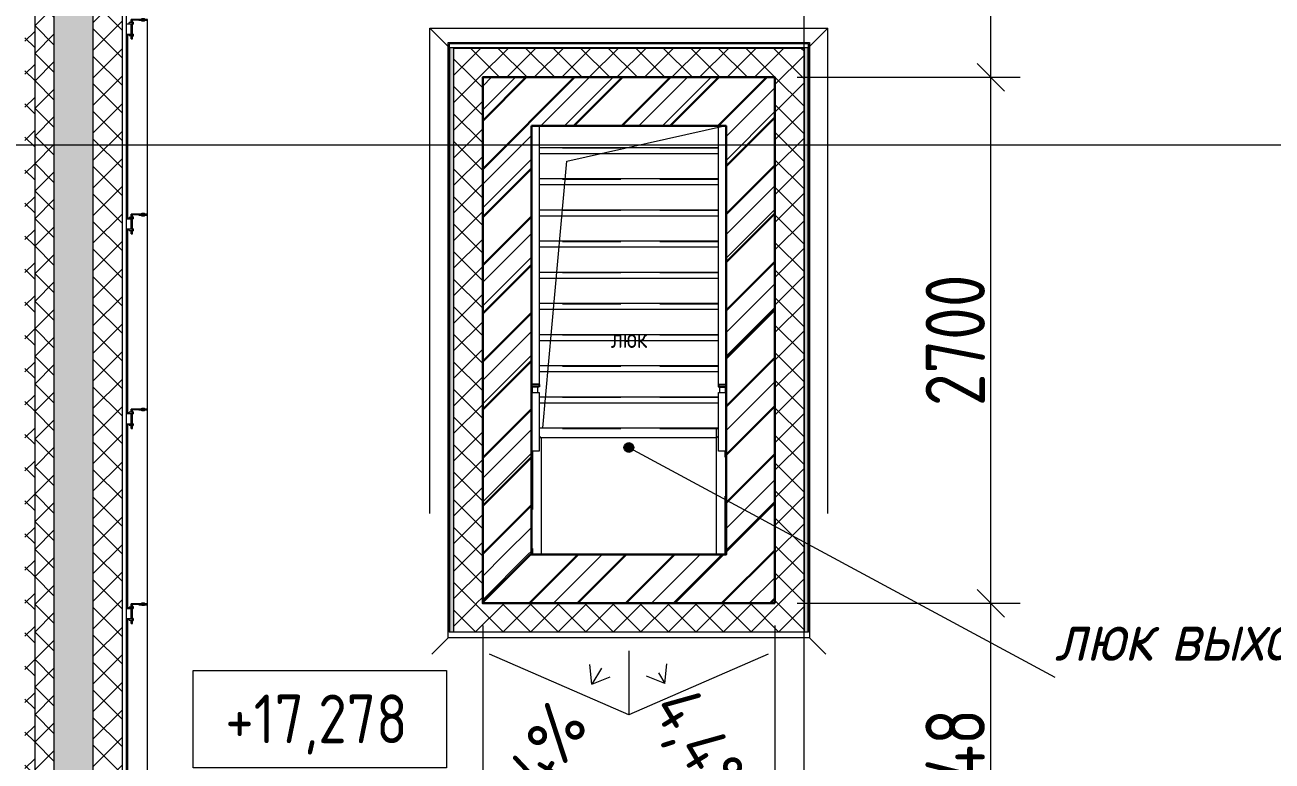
# Model space of a CAD drawing. Header units: millimetres. Extents: x -592259 to 288321, y -552984 to 293768.
# Drawn here: x 160017 to 166420, y -543017 to -539239 of the extents above; entities that cross this region are included whole.
import ezdxf

# ---------------------------------------------------------------- set-up
doc = ezdxf.new("R2010")
doc.units = ezdxf.units.MM
doc.linetypes.add('ADSK_Линия сетки', pattern=[2500, 2000, -250, 0, -250])
doc.linetypes.add('ADSK_Невидимые', pattern=[500, 300, -200])
doc.layers.get('Defpoints').update_dxf_attribs({"color": 250})
for name, color, linetype, lineweight in [('0.2) Кирпич 3 вып', 30, 'Continuous', 30), ('Аннотация', 250, 'Continuous', 20), ('Крыша', 7, 'Continuous', 5), ('Обобщенные модели', 250, 'Continuous', 9), ('Ограждение', 7, 'Continuous', 5), ('Окна', 7, 'Continuous', 5), ('Оси', 250, 'Continuous', 9), ('Отметки', 7, 'Continuous', 9), ('Размеры', 7, 'Continuous', 9), ('Стены внутренние', 7, 'Continuous', 9), ('Стены наружные', 7, 'Continuous', 9), ('Стены отделка', 7, 'Continuous', 13), ('Стены перегородки', 7, 'Continuous', 13), ('Стены штриховка', 250, 'Continuous', 9), ('Узлы', 250, 'Continuous', 18)]:
    doc.layers.add(name, color=color, linetype=linetype, lineweight=lineweight)
doc.styles.add('GOST Common_1', font='', dxfattribs={"width": 0.9, "height": 250})
doc.styles.add('GOST Common_2', font='', dxfattribs={"width": 0.8, "height": 350})
doc.styles.add('GOST Common_I', font='', dxfattribs={"width": 0.9, "height": 250})
doc.styles.add('ISOCPEUR', font='isocpeur.ttf', dxfattribs={"width": 0.8, "height": 100})
doc.styles.add('ISOCPEUR_1', font='isocpeur.ttf', dxfattribs={"width": 0.9, "height": 250})
doc.styles.add('А3', font='ГОСТ тип А.ttf')
doc.styles.get('GOST Common_1').set_extended_font_data('GOST Common')
doc.styles.get('GOST Common_2').set_extended_font_data('GOST Common')
doc.styles.get('GOST Common_I').set_extended_font_data('GOST Common', italic=True)
doc.dimstyles.new('ADSK_Основной_2_мм', dxfattribs={"dimscale": 304.8, "dimtxt": 201.142999, "dimasz": 0.463911, "dimexe": 0.492126, "dimexo": 0.492126, "dimgap": 0.098425, "dimtad": 1, "dimdec": 0, "dimdsep": 46, "dimtxsty": 'GOST Common_2', "dimblk1": 'OBLIQUE', "dimblk2": 'OBLIQUE', "dimsah": 1, "dimcen": 0.09, "dimdle": 0.492126, "dimazin": 0, "dimtfac": 1, "dimtdec": 4, "dimtix": 1, "dimtmove": 1, "dimatfit": 3, "dimfxl": 1, "dimtvp": 1, "dimtolj": 1, "dimtzin": 0, "dimlwd": 9, "dimlwe": 9, "dimarcsym": 2})
doc.dimstyles.new('ADSK_Основной_2_мм_1', dxfattribs={"dimscale": 304.8, "dimtxt": 201.142999, "dimasz": 0.463911, "dimexe": 0.492126, "dimexo": 0.492126, "dimgap": 0.098425, "dimtad": 1, "dimdec": 0, "dimdsep": 46, "dimtxsty": 'GOST Common_2', "dimblk1": 'OBLIQUE', "dimblk2": 'OBLIQUE', "dimsah": 1, "dimcen": 0.09, "dimdle": 0.492126, "dimazin": 0, "dimtfac": 1, "dimtdec": 4, "dimtix": 1, "dimtmove": 0, "dimatfit": 3, "dimfxl": 1, "dimtvp": 1, "dimtolj": 1, "dimtzin": 0, "dimlwd": 9, "dimlwe": 9, "dimarcsym": 2})
pattern_1 = [(45, (23667.23, -543980.64), (-70.71068, 70.71068), []), (135, (23667.23, -543980.64), (-70.71068, -70.71068), [])]
pattern_2 = [(45, (23667.23, -543980.64), (-251.4472, 251.4472), []), (45, (23667.23, -543599.64), (-251.4472, 251.4472), [])]
pattern_3 = [(135, (23667.23, -543980.64), (-75.43415, -75.43415), [106.68, -17.78, 3.556, -17.78]), (135, (23667.23, -543905.25), (-75.43415, -75.43415), []), (50, (23667.23, -543980.64), (127.52922, -11.15758), [13.335, -146.685]), (355, (23667.23, -543980.64), (-24.66966, 133.74002), [10.668, -117.348]), (100.451, (23677.86, -543981.57), (102.85973, 122.58178), [11.333, -124.663]), (46.184, (23667.23, -543945.08), (189.75516, -29.43036), [20.003, -220.028]), (96.636, (23683.04, -543947.53), (166.1822, 173.1996), [17, -186.995]), (351.184, (23667.23, -543945.08), (166.18393, 173.19757), [16.002, -176.022]), (21, (23685.01, -543953.97), (106.130265, -71.58603), [13.335, -146.685]), (326, (23685.01, -543953.97), (43.26188, 128.93175), [10.668, -117.348]), (71.451, (23693.85, -543959.94), (149.39198, 57.34505), [11.333, -124.663]), (37.5, (23667.23, -543980.64), (2.162228, 59.188357), [3.353, -112.573, 3.353, -115.773, -117.792]), (37.5, (23667.23, -543980.64), (2.162228, 59.188357), [-235.052, 3.353, -114.44]), (7.5, (23667.23, -543980.64), (46.773857, 70.126152), [3.353, -64.567, 3.353, -109.906, -44.894]), (7.5, (23667.23, -543980.64), (46.773857, 70.126152), [-181.178, 3.353, -41.542]), (327.5, (23627.58, -543980.64), (94.913671, -4.010093), [3.353, -41.097, 3.353, -135.331, -184.023]), (327.5, (23627.58, -543980.64), (94.913671, -4.010093), [-183.134, 3.353, -180.67]), (317.5, (23609.8, -543980.64), (103.69057, 17.79882), [3.353, -54.432, 3.353, -88.748, -130.683]), (317.5, (23609.8, -543980.64), (103.69057, 17.79882), [-149.885, 3.353, -127.33])]

# ---------------------------------------------------------------- blocks, each defined once
blk = doc.blocks.new('TN_Удлинитель для кровельного ограждения - Удлинитель для кровельного ограждения ТехноНИКОЛЬ 200 мм-V14-АР3_Кладочный план кровли _17_930 С2-3')
at = {"layer": 'Ограждение'}
for p, q in [((136900, 769.9), (136895, 769.9)), ((136895, 759.9), (136895, 769.9)), ((136895, 769.9), (136895, 768.6)), ((136895, 745.4), (136870, 745.4)), ((136895, 753.5), (136895, 759.9)), ((136895, 692.5), (136895, 748.5)), ((136870, 694.4), (136895, 694.4)), ((136895, 679.9), (136895, 687.5)), ((136895, 669.9), (136895, 679.9)), ((136895, 671.3), (136895, 669.9)), ((136895, 669.9), (136900, 669.9))]:
    blk.add_line(p, q, dxfattribs=at)
blk = doc.blocks.new('ОМ_Уголок_ГОСТ 8509-93 - ОМ_Уголок_ГОСТ 8509-93-25102386-АР3_Кладочный план кровли _17_930 С2-3')
at = {"layer": 'Обобщенные модели'}
for p, q in [((960, 0), (40, 0)), ((40, -32), (960, -32))]:
    blk.add_line(p, q, dxfattribs=at)
at = {"layer": 'Обобщенные модели', "linetype": 'ADSK_Невидимые'}
blk.add_line((40, -4), (960, -4), dxfattribs=at)
blk = doc.blocks.new('ОМ_Уголок_ГОСТ 8509-93 - ОМ_Уголок_ГОСТ 8509-93-V33-АР3_Кладочный план кровли _17_930 С2-3')
at = {"layer": 'Обобщенные модели'}
for p, q in [((960, 0), (40, 0)), ((50, -50), (40, -40)), ((50, -50), (960, -50))]:
    blk.add_line(p, q, dxfattribs=at)
at = {"layer": 'Обобщенные модели', "linetype": 'ADSK_Невидимые'}
blk.add_line((40, -5), (960, -5), dxfattribs=at)
blk = doc.blocks.new('ОМ_Уголок_ГОСТ 8509-93 - ОМ_Уголок_ГОСТ 8509-93-V34-АР3_Кладочный план кровли _17_930 С2-3')
at = {"layer": 'Обобщенные модели', "linetype": 'ADSK_Невидимые'}
blk.add_line((250.1, -5), (781.3, -5), dxfattribs=at)
at = {"layer": 'Обобщенные модели'}
for p, q in [((250.1, -50), (900, -50)), ((900, -50), (900, -40))]:
    blk.add_line(p, q, dxfattribs=at)
blk = doc.blocks.new('ОМ_Уголок_ГОСТ 8509-93 - ОМ_Уголок_ГОСТ 8509-93-V35-АР3_Кладочный план кровли _17_930 С2-3')
at = {"layer": 'Обобщенные модели'}
for q in [(40, -40), (649.9, -50)]:
    blk.add_line((50, -50), q, dxfattribs=at)
at = {"layer": 'Обобщенные модели', "linetype": 'ADSK_Невидимые'}
blk.add_line((118.7, -5), (649.9, -5), dxfattribs=at)
blk = doc.blocks.new('ОМ_Полоса_Прокат_ГОСТ 103-2006 - ОМ_Полоса_Прокат_ГОСТ 103-2006-37318159-АР3_Кладочный план кровли _17_930 С2-3')
at = {"layer": 'Обобщенные модели'}
blk.add_line((139910, 2896.2), (139910, 4223), dxfattribs=at)
at = {"layer": 'Обобщенные модели', "lineweight": 25}
for p, q in [((139910, 2896.2), (139910, 2884.4)), ((139910, 2896.2), (139950, 2896.2)), ((139910, 2884.4), (139950, 2884.4)), ((139950, 2884.4), (139950, 2896.2))]:
    blk.add_line(p, q, dxfattribs=at)
blk = doc.blocks.new('ОМ_Полоса_Прокат_ГОСТ 103-2006 - ОМ_Полоса_Прокат_ГОСТ 103-2006-25164146-АР3_Кладочный план кровли _17_930 С2-3')
at = {"layer": 'Обобщенные модели'}
for p, q in [((0, -40), (0, 0)), ((0, 0), (300, 0)), ((300, -40), (0, -40)), ((300, 0), (300, -40))]:
    blk.add_line(p, q, dxfattribs=at)
blk = doc.blocks.new('ОМ_Полоса_Прокат_ГОСТ 103-2006 - ОМ_Полоса_Прокат_ГОСТ 103-2006-37318203-АР3_Кладочный план кровли _17_930 С2-3')
at = {"layer": 'Обобщенные модели'}
blk.add_line((138990, 4223), (138990, 2896.2), dxfattribs=at)
at = {"layer": 'Обобщенные модели', "lineweight": 25}
for p, q in [((138950, 2884.4), (138950, 2896.2)), ((138990, 2896.2), (138950, 2896.2)), ((138990, 2884.4), (138950, 2884.4)), ((138990, 2896.2), (138990, 2884.4))]:
    blk.add_line(p, q, dxfattribs=at)
blk = doc.blocks.new('ОМ_Полоса_Прокат_ГОСТ 103-2006 - ОМ_Полоса_Прокат_ГОСТ 103-2006-25164102-АР3_Кладочный план кровли _17_930 С2-3')
at = {"layer": 'Обобщенные модели'}
for p, q in [((0, 0), (0, 40)), ((0, 40), (300, 40)), ((300, 0), (0, 0)), ((300, 40), (300, 0))]:
    blk.add_line(p, q, dxfattribs=at)
blk = doc.blocks.new('ОМ_Уголок_ГОСТ 8509-93 - ОМ_Уголок_ГОСТ 8509-93-25102387-АР3_Кладочный план кровли _17_930 С2-3')
at = {"layer": 'Обобщенные модели', "linetype": 'ADSK_Невидимые'}
blk.add_line((108.5, -4), (138.7, -4), dxfattribs=at)
at = {"layer": 'Обобщенные модели'}
blk.add_line((108.5, -32), (138.7, -32), dxfattribs=at)
blk = doc.blocks.new('ОМ_Уголок_ГОСТ 8509-93 - ОМ_Уголок_ГОСТ 8509-93-V36-АР3_Кладочный план кровли _17_930 С2-3')
at = {"layer": 'Обобщенные модели', "linetype": 'ADSK_Невидимые'}
blk.add_line((161.3, -4), (191.5, -4), dxfattribs=at)
at = {"layer": 'Обобщенные модели'}
blk.add_line((161.3, -32), (191.5, -32), dxfattribs=at)
blk = doc.blocks.new('_Wn_-As_OpeningMEP_floor__Rectangular - _Wn_-As_OpeningMEP_floor__Rectangular-V37-АР3_Кладочный план кровли _17_930 С2-3')
at = {"layer": 'Узлы', "lineweight": 5}
for p, q in [((-317.7, 967.7), (491, 1148)), ((-441.5, -402.1), (-317.7, 967.7))]:
    blk.add_line(p, q, dxfattribs=at)
blk = doc.blocks.new('Ограждение - Ограждение-38253982-АР3_Кладочный план кровли _17_930 С2-3')
at = {"layer": 'Ограждение'}
for p, q in [((138428, 2233.5), (138428, 4725)), ((138522, 4631), (138428, 4725)), ((138428, 4725), (140472, 4725)), ((140378, 4631), (140472, 4725)), ((140472, 2233.5), (140472, 4725)), ((140372, 4625), (138528, 4625)), ((138522, 1595), (138438.5, 1511.5)), ((140461.5, 1511.5), (140378, 1595))]:
    blk.add_line(p, q, dxfattribs=at)
blk = doc.blocks.new('Ограждение - Н_800-V10-АР3_Кладочный план кровли _17_930 С2-3')
at = {"layer": 'Ограждение'}
for p, q in [((-2, 85), (-5, 85)), ((-2, 85), (-5, 85)), ((-5, 75), (-5, 85)), ((-5, 85), (-5, 75)), ((-5, 75), (-5, 85)), ((-5, 85), (-5, 75)), ((-5, 75), (-2, 75)), ((-5, 75), (-2, 75)), ((0, 100), (-2, 100)), ((-2, 100), (-2, 2)), ((0, 0), (0, 100)), ((15, 83), (0, 83)), ((0, 77), (15, 77)), ((15, 83), (5, 83)), ((5, 77), (15, 77)), ((15, 82.6), (15, 83)), ((15, 83), (15, 77)), ((15, 82.6), (15, 83)), ((15, 83), (15, 82.6)), ((15, 77), (15, 77.4)), ((15, 77), (15, 77.4)), ((15, 77.4), (15, 77)), ((-78, 32), (-80, 32)), ((-80, 32), (-80, 2)), ((-80, 2), (-35, 2)), ((-80, 2), (-80, 0)), ((-78, 4), (-78, 32)), ((-35, 4), (-78, 4)), ((-64.5, 9), (-57.5, 9)), ((-64.5, 9), (-64.5, 4)), ((-57.5, 9), (-50.5, 9)), ((-57.5, 9), (-57.5, 4)), ((-50.5, 9), (-50.5, 4)), ((-35, 2), (-35, 4)), ((-2, 2), (-35, 2)), ((-2, 24), (-5, 24)), ((-2, 24), (-5, 24)), ((-5, 14), (-5, 24)), ((-5, 24), (-5, 14)), ((-5, 14), (-5, 24)), ((-5, 24), (-5, 14)), ((-5, 14), (-2, 14)), ((-5, 14), (-2, 14)), ((15, 22), (0, 22)), ((0, 16), (15, 16)), ((15, 22), (5, 22)), ((5, 16), (15, 16)), ((15, 21.6), (15, 22)), ((15, 22), (15, 16)), ((15, 21.6), (15, 22)), ((15, 22), (15, 21.6)), ((15, 16), (15, 16.4)), ((15, 16), (15, 16.4)), ((15, 16.4), (15, 16)), ((-80, 0), (0, 0)), ((-64.5, 0), (-64.5, -5)), ((-57.5, -5), (-64.5, -5)), ((-57.5, 0), (-57.5, -5)), ((-50.5, -5), (-57.5, -5)), ((-50.5, 0), (-50.5, -5))]:
    blk.add_line(p, q, dxfattribs=at)
blk = doc.blocks.new('Ограждение - Ограждение-40931021-АР3_Кладочный план кровли _17_930 С2-3')
at = {"rotation": 180}
for p in [(136900, 8769.9), (136900, 7769.9), (136900, 6769.9), (136900, 5769.9), (136900, 4769.9), (136900, 3769.9), (136900, 2769.9), (136900, 1769.9), (136900, 769.9)]:
    blk.add_blockref('Ограждение - Н_800-V10-АР3_Кладочный план кровли _17_930 С2-3', p, dxfattribs=at)
blk = doc.blocks.new('Высотные отметки - Рамка-32693647-АР3_Кладочный план кровли _17_930 С2-3')
at = {"layer": 'Аннотация'}
for p, q in [((-6.5, 0), (-6.5, 5)), ((-6.5, 5), (6.5, 5)), ((6.5, 5), (6.5, 0)), ((6.5, 0), (-6.5, 0))]:
    blk.add_line(p, q, dxfattribs=at)
blk = doc.blocks.new('_Oblique')
at = {"color": 0, "linetype": 'ByBlock', "lineweight": -2}
blk.add_line((-0.5, -0.5), (0.5, 0.5), dxfattribs=at)
blk = doc.blocks.new('*D6365')
at = {"layer": 'Defpoints', "color": 0, "transparency": 16777216}
for p in [(162367.2, -542171.6), (160367.2, -543333.1), (162367.2, -543433.1)]:
    blk.add_point(p, dxfattribs=at)
at = {"layer": 'Размеры', "color": 0, "lineweight": 9, "transparency": 16777216}
for p, q in [((162367.2, -542321.6), (162367.2, -543583.1)), ((160217.2, -543433.1), (162517.2, -543433.1)), ((160367.2, -543483.1), (160367.2, -543583.1))]:
    blk.add_line(p, q, dxfattribs=at)
at = {"layer": 'Размеры', "color": 0, "lineweight": 9, "transparency": 16777216, "xscale": 141.4, "yscale": 141.4, "zscale": 141.4, "rotation": 180}
blk.add_blockref('_Oblique', (160367.2, -543433.1), dxfattribs=at)
at = {"layer": 'Размеры', "color": 0, "lineweight": 9, "transparency": 16777216, "xscale": 141.4, "yscale": 141.4, "zscale": 141.4}
blk.add_blockref('_Oblique', (162367.2, -543433.1), dxfattribs=at)
at = {"layer": 'Размеры', "color": 0, "transparency": 16777216, "insert": (161367.2, -543250.7), "char_height": 304.8, "width": 605.475, "attachment_point": 5, "style": 'А3'}
blk.add_mtext('\\A1;2000', dxfattribs=at)
blk = doc.blocks.new('*D6366')
at = {"layer": 'Defpoints', "color": 0, "transparency": 16777216}
for p in [(162367.2, -542171.6), (163867.2, -542171.6), (163867.2, -543433.1)]:
    blk.add_point(p, dxfattribs=at)
at = {"layer": 'Размеры', "color": 0, "lineweight": 9, "transparency": 16777216}
for p, q in [((162367.2, -542321.6), (162367.2, -543583.1)), ((163867.2, -542321.6), (163867.2, -543583.1)), ((162217.2, -543433.1), (164017.2, -543433.1))]:
    blk.add_line(p, q, dxfattribs=at)
at = {"layer": 'Размеры', "color": 0, "lineweight": 9, "transparency": 16777216, "xscale": 141.4, "yscale": 141.4, "zscale": 141.4, "rotation": 180}
blk.add_blockref('_Oblique', (162367.2, -543433.1), dxfattribs=at)
at = {"layer": 'Размеры', "color": 0, "lineweight": 9, "transparency": 16777216, "xscale": 141.4, "yscale": 141.4, "zscale": 141.4}
blk.add_blockref('_Oblique', (163867.2, -543433.1), dxfattribs=at)
at = {"layer": 'Размеры', "color": 0, "transparency": 16777216, "insert": (163117.2, -543250.7), "char_height": 304.8, "width": 560.473, "attachment_point": 5, "style": 'А3'}
blk.add_mtext('\\A1;1500', dxfattribs=at)
blk = doc.blocks.new('*D6367')
at = {"layer": 'Defpoints', "color": 0, "transparency": 16777216}
for p in [(168637.2, -539840.3), (163867.2, -542171.6), (168637.2, -543433.1)]:
    blk.add_point(p, dxfattribs=at)
at = {"layer": 'Размеры', "color": 0, "lineweight": 9, "transparency": 16777216}
for p, q in [((168637.2, -539990.3), (168637.2, -543583.1)), ((163867.2, -542321.6), (163867.2, -543583.1)), ((163717.2, -543433.1), (168787.2, -543433.1))]:
    blk.add_line(p, q, dxfattribs=at)
at = {"layer": 'Размеры', "color": 0, "lineweight": 9, "transparency": 16777216, "xscale": 141.4, "yscale": 141.4, "zscale": 141.4, "rotation": 180}
blk.add_blockref('_Oblique', (163867.2, -543433.1), dxfattribs=at)
at = {"layer": 'Размеры', "color": 0, "lineweight": 9, "transparency": 16777216, "xscale": 141.4, "yscale": 141.4, "zscale": 141.4}
blk.add_blockref('_Oblique', (168637.2, -543433.1), dxfattribs=at)
at = {"layer": 'Размеры', "color": 0, "transparency": 16777216, "insert": (166252.2, -543250.7), "char_height": 304.8, "width": 605.475, "attachment_point": 5, "style": 'А3'}
blk.add_mtext('\\A1;4770', dxfattribs=at)
blk = doc.blocks.new('*D6376')
at = {"layer": 'Defpoints', "color": 0, "transparency": 16777216}
for p in [(163831.2, -542207.6), (164975.9, -542207.6), (164875.9, -543955.6)]:
    blk.add_point(p, dxfattribs=at)
at = {"layer": 'Размеры', "color": 0, "lineweight": 9, "transparency": 16777216}
for p, q in [((164975.9, -544105.6), (164975.9, -542057.6)), ((163981.2, -542207.6), (165125.9, -542207.6)), ((165025.9, -543955.6), (165125.9, -543955.6))]:
    blk.add_line(p, q, dxfattribs=at)
at = {"layer": 'Размеры', "color": 0, "lineweight": 9, "transparency": 16777216, "xscale": 141.4, "yscale": 141.4, "zscale": 141.4}
for p, rotation in [((164975.9, -542207.6), 90), ((164975.9, -543955.6), 270)]:
    blk.add_blockref('_Oblique', p, dxfattribs=dict(at, rotation=rotation))
at = {"layer": 'Размеры', "color": 0, "transparency": 16777216, "insert": (164793.5, -543081.6), "char_height": 304.8, "width": 580.928, "attachment_point": 5, "rotation": 90, "style": 'А3'}
blk.add_mtext('\\A1;1748', dxfattribs=at)
blk = doc.blocks.new('*D6377')
at = {"layer": 'Defpoints', "color": 0, "transparency": 16777216}
for p in [(163831.2, -539507.6), (164975.9, -539507.6), (163831.2, -542207.6)]:
    blk.add_point(p, dxfattribs=at)
at = {"layer": 'Размеры', "color": 0, "lineweight": 9, "transparency": 16777216}
for p, q in [((164975.9, -542357.6), (164975.9, -539357.6)), ((163981.2, -539507.6), (165125.9, -539507.6)), ((163981.2, -542207.6), (165125.9, -542207.6))]:
    blk.add_line(p, q, dxfattribs=at)
at = {"layer": 'Размеры', "color": 0, "lineweight": 9, "transparency": 16777216, "xscale": 141.4, "yscale": 141.4, "zscale": 141.4}
for p, rotation in [((164975.9, -539507.6), 90), ((164975.9, -542207.6), 270)]:
    blk.add_blockref('_Oblique', p, dxfattribs=dict(at, rotation=rotation))
at = {"layer": 'Размеры', "color": 0, "transparency": 16777216, "insert": (164793.5, -540857.6), "char_height": 304.8, "width": 605.475, "attachment_point": 5, "rotation": 90, "style": 'А3'}
blk.add_mtext('\\A1;2700', dxfattribs=at)
blk = doc.blocks.new('*D6378')
at = {"layer": 'Defpoints', "color": 0, "transparency": 16777216}
for p in [(163530.6, -538044.6), (164975.9, -538044.6), (163831.2, -539507.6)]:
    blk.add_point(p, dxfattribs=at)
at = {"layer": 'Размеры', "color": 0, "lineweight": 9, "transparency": 16777216}
for p, q in [((164975.9, -537894.6), (164975.9, -538227.3)), ((163680.6, -538044.6), (165125.9, -538044.6)), ((164975.9, -539657.6), (164975.9, -539049.3)), ((163981.2, -539507.6), (165125.9, -539507.6))]:
    blk.add_line(p, q, dxfattribs=at)
at = {"layer": 'Размеры', "color": 0, "lineweight": 9, "transparency": 16777216, "xscale": 141.4, "yscale": 141.4, "zscale": 141.4}
for p, rotation in [((164975.9, -538044.6), 90), ((164975.9, -539507.6), 270)]:
    blk.add_blockref('_Oblique', p, dxfattribs=dict(at, rotation=rotation))
at = {"layer": 'Размеры', "color": 0, "transparency": 16777216, "insert": (164614.6, -538928.7), "char_height": 304.8, "width": 580.928, "attachment_point": 1, "rotation": 90, "line_spacing_factor": 1.022761, "style": 'А3'}
blk.add_mtext('\\A1;1463', dxfattribs=at)

msp = doc.modelspace()

# ---------------------------------------------------------------- hatches: boundary and pattern name
at = {"layer": '0.2) Кирпич 3 вып'}
h = msp.add_hatch(dxfattribs=at)
h.set_pattern_fill('ANSI31', color=256, scale=55)
h.paths.add_polyline_path([(162617.2298, -539757.6398), (163617.2298, -539757.6398), (163617.2298, -541957.6398), (162617.2298, -541957.6398)], flags=16)
h.paths.add_polyline_path([(163867.2298, -542207.6398), (162367.2298, -542207.6398), (162367.2298, -539507.6398), (163867.2298, -539507.6398)])
at = {"layer": 'Аннотация'}
h = msp.add_hatch(color=256, dxfattribs=at)
edge = h.paths.add_edge_path()
edge.add_arc((163117.6591, -541407.899), 25, 0, 360)
at = {"layer": 'Стены внутренние', "lineweight": 5}
h = msp.add_hatch(dxfattribs=at)
h.set_pattern_fill('FP_13', color=256, style=0, pattern_type=2)
h.set_pattern_definition([(135, (23667.23, -543980.64), (-142.5612, -142.5612), []), (135, (23809.8, -543980.64), (-142.5612, -142.5612), [252.016, -50.403, 3.353, -47.05])])
h.paths.add_polyline_path([(160367.2308, -543955.6404), (160367.2308, -520429.6404), (160167.2308, -520429.6404), (160167.2308, -543955.6404)])
h.paths.add_polyline_path([(160171.2901, -520366.6404), (160223.2901, -520366.6404), (160223.2901, -519804.6404), (160171.2901, -519804.6404), (160171.2901, -520110.9666)])
h.paths.add_polyline_path([(160241.2901, -520366.6404), (160293.2901, -520366.6404), (160293.2901, -519804.6404), (160241.2901, -519804.6404), (160241.2901, -520110.9666)])
h.paths.add_polyline_path([(160311.2901, -520366.6404), (160363.2901, -520366.6404), (160363.2901, -519804.6404), (160311.2901, -519804.6404), (160311.2901, -520249.0755)])
h.paths.add_polyline_path([(160260.3331, -519741.6404), (160367.2308, -519741.6404), (160367.2308, -485005.6404), (160167.2308, -485005.6404), (160167.2308, -519741.6404), (160256.8609, -519741.6404)])
at = {"layer": 'Стены наружные', "lineweight": 5}
h = msp.add_hatch(dxfattribs=at)
h.set_pattern_fill('FP_34', color=256, style=0, pattern_type=2)
h.set_pattern_definition([(135, (23667.23, -543980.64), (-84.85281, -84.85281), []), (225, (23667.23, -543980.64), (84.85281, -84.85281), [])])
h.paths.add_polyline_path([(160067.2079, -544255.6404), (160067.2079, -520429.6404), (160017.2079, -520429.6404), (160017.2079, -544255.6404)])
h.paths.add_polyline_path([(160067.2079, -520366.6404), (160067.2079, -519804.6404), (160031.2901, -519804.6404), (160031.2901, -520366.6404)])
h.paths.add_polyline_path([(160067.2079, -519741.6404), (160067.2079, -484855.6404), (160017.2079, -484855.6404), (160017.7308, -489976.6404), (160031.2308, -489976.6404), (160030.9242, -490644.6404), (160017.2079, -490644.6404), (160017.2079, -519741.6404), (160025.0858, -519741.6404)])
h = msp.add_hatch(dxfattribs=at)
h.set_pattern_fill('FP_33', color=256, style=0, pattern_type=2)
h.set_pattern_definition(pattern_1)
h.paths.add_polyline_path([(160067.2079, -544155.6404), (160167.2079, -544155.6404), (160167.2079, -520429.6404), (160067.2079, -520429.6404), (160067.2079, -544141.9199)])
h.paths.add_polyline_path([(160067.2079, -520366.6404), (160083.2901, -520366.6404), (160083.1153, -519804.6404), (160067.2079, -519804.6404), (160067.2079, -519834.7487)])
h.paths.add_polyline_path([(160101.2901, -520366.6404), (160153.2901, -520366.6404), (160153.2901, -519804.6404), (160101.2901, -519804.6404), (160101.2901, -520110.9666)])
h.paths.add_polyline_path([(160067.2079, -519741.6404), (160167.2079, -519741.6404), (160167.2079, -484905.6404), (160067.2079, -484905.6404), (160067.2079, -519282.313)])
h.paths.add_polyline_path([(160083.5375, -490644.6404), (160083.2308, -490644.6404), (160083.5375, -489976.6404), (160101.2308, -489976.6404), (160100.9242, -490644.6404), (160084.4366, -490644.6404)])
h = msp.add_hatch(dxfattribs=at)
h.set_pattern_fill('FP_33', color=256, style=0, pattern_type=2)
h.set_pattern_definition(pattern_1)
h.paths.add_polyline_path([(160367.2308, -543955.6404), (160517.2308, -543955.6404), (160517.2308, -535010.641), (160393.2308, -535010.641), (160393.2308, -535188.641), (160367.2308, -535188.641), (160367.2308, -543589.4842)])
h = msp.add_hatch(dxfattribs=at)
h.set_pattern_fill('FP_51', color=256, style=0, pattern_type=2)
h.set_pattern_definition(pattern_3)
h.paths.add_polyline_path([(162197.2298, -542355.641), (162217.2298, -542355.641), (162217.2298, -539357.6398), (162195.2298, -539357.6398), (162195.2298, -539757.6398), (162197.2298, -539757.6398), (162197.2298, -541957.6398), (162195.2298, -541957.6398), (162195.2298, -542355.641)])
h = msp.add_hatch(dxfattribs=at)
h.set_pattern_fill('FP_51', color=256, style=0, pattern_type=2)
h.set_pattern_definition(pattern_3)
h.paths.add_polyline_path([(164017.2298, -539357.6398), (164017.2298, -539355.641), (162197.2298, -539355.641), (162197.2298, -539357.6398), (163981.9071, -539357.6398)])
h = msp.add_hatch(dxfattribs=at)
h.set_pattern_fill('FP_33', color=256, style=0, pattern_type=2)
h.set_pattern_definition(pattern_1)
h.paths.add_polyline_path([(163867.2298, -539507.6398), (163867.2298, -539357.6398), (162217.2298, -539357.6398), (162217.2298, -539507.6398), (163627.4715, -539507.6398)])
h = msp.add_hatch(dxfattribs=at)
h.set_pattern_fill('FP_33', color=256, style=0, pattern_type=2)
h.set_pattern_definition(pattern_1)
h.paths.add_polyline_path([(163867.2298, -542207.6398), (164017.2298, -542207.6398), (164017.2298, -539357.6398), (163867.2298, -539357.6398), (163867.2298, -541957.6398)])
h = msp.add_hatch(dxfattribs=at)
h.set_pattern_fill('FP_51', color=256, style=0, pattern_type=2)
h.set_pattern_definition(pattern_3)
h.paths.add_polyline_path([(164039.2298, -542355.641), (164039.2298, -541957.6398), (164037.2298, -541957.6398), (164037.2298, -539355.641), (164017.2298, -539355.641), (164017.2298, -542355.641), (164037.2298, -542355.641)])
h = msp.add_hatch(dxfattribs=at)
h.set_pattern_fill('FP_33', color=256, style=0, pattern_type=2)
h.set_pattern_definition(pattern_1)
h.paths.add_polyline_path([(162217.2298, -542207.6398), (162367.2298, -542207.6398), (162367.2298, -539507.6398), (162217.2298, -539507.6398), (162217.2298, -541957.6398)])
h = msp.add_hatch(dxfattribs=at)
h.set_pattern_fill('FP_44', color=256, style=0, pattern_type=2)
h.set_pattern_definition(pattern_2)
h.paths.add_polyline_path([(163617.2298, -539757.6398), (163617.2298, -539507.6398), (162367.2298, -539507.6398), (162367.2298, -539757.6398), (163273.0359, -539757.6398)])
h = msp.add_hatch(dxfattribs=at)
h.set_pattern_fill('FP_44', color=256, style=0, pattern_type=2)
h.set_pattern_definition(pattern_2)
h.paths.add_polyline_path([(163627.4715, -541957.6398), (163867.2298, -541957.6398), (163867.2298, -539507.6398), (163617.2298, -539507.6398), (163617.2298, -541957.6398)])
h = msp.add_hatch(dxfattribs=at)
h.set_pattern_fill('FP_44', color=256, style=0, pattern_type=2)
h.set_pattern_definition(pattern_2)
h.paths.add_polyline_path([(162617.2298, -541957.6398), (162617.2298, -539757.6398), (162367.2298, -539757.6398), (162367.2298, -541957.6398), (162564.1647, -541957.6398)])
h = msp.add_hatch(dxfattribs=at)
h.set_pattern_fill('FP_44', color=256, style=0, pattern_type=2)
h.set_pattern_definition(pattern_2)
h.paths.add_polyline_path([(163627.4715, -542207.6398), (163867.2298, -542207.6398), (163867.2298, -541957.6398), (162367.2298, -541957.6398), (162367.2298, -542207.6398), (163273.0359, -542207.6398)])
h = msp.add_hatch(dxfattribs=at)
h.set_pattern_fill('FP_33', color=256, style=0, pattern_type=2)
h.set_pattern_definition(pattern_1)
h.paths.add_polyline_path([(163095.8181, -542355.641), (164017.2298, -542355.641), (164017.2298, -542207.6398), (162217.2298, -542208.3949), (162217.2298, -542355.641), (162918.6003, -542355.641)])

# ---------------------------------------------------------------- linework, layer by layer
at = {"layer": '0.2) Кирпич 3 вып'}
for points in [[(163867.2298, -542207.6398), (162367.2298, -542207.6398), (162367.2298, -539507.6398), (163867.2298, -539507.6398)], [(162617.2298, -539757.6398), (163617.2298, -539757.6398), (163617.2298, -541957.6398), (162617.2298, -541957.6398)]]:
    msp.add_lwpolyline(points, close=True, dxfattribs=at)
at = {"layer": 'Аннотация'}
msp.add_line((163117.6591, -541407.899), (165303.8809, -542586.2323), dxfattribs=at)
msp.add_circle((163117.6591, -541407.899), 25, dxfattribs=at)
at = {"layer": 'Крыша'}
for p, q in [((163117.2298, -542779.6398), (162401.4759, -542469.1175)), ((163117.2298, -542452.3581), (163117.2298, -542779.6398)), ((163832.9838, -542469.1175), (163117.2298, -542779.6398))]:
    msp.add_line(p, q, dxfattribs=at)
at = {"layer": 'Ограждение'}
for p, q in [((160545.2308, -540235.2862), (160545.2308, -539286.2084)), ((160645.2308, -539242.7084), (160645.2308, -540210.7597)), ((160645.2308, -540242.7084), (160645.2308, -541210.7597)), ((160545.2308, -541235.2862), (160545.2308, -540286.2084)), ((160545.2308, -542235.2862), (160545.2308, -541286.2084)), ((160645.2308, -541242.7084), (160645.2308, -542210.7597)), ((160645.2308, -542242.7084), (160645.2308, -543210.7597)), ((160545.2308, -543235.2862), (160545.2308, -542286.2084))]:
    msp.add_line(p, q, dxfattribs=at)
at = {"layer": 'Оси', "linetype": 'ADSK_Линия сетки', "ltscale": 100}
for p, q in [((160167.2308, -547719.4803), (160167.2308, -482778.6358)), ((164017.2308, -547719.4803), (164017.2308, -482778.6358)), ((180488.1093, -539855.5211), (122987.2298, -539855.5211))]:
    msp.add_line(p, q, dxfattribs=at)
at = {"layer": 'Размеры'}
for p, q in [((162928.1363, -542621.9468), (162916.8769, -542521.7396)), ((162976.8008, -542541.2399), (162928.1363, -542621.9468)), ((163269.4417, -542564.76), (163302.2815, -542619.2228)), ((163302.2815, -542619.2228), (163313.5409, -542519.0156)), ((162928.1363, -542621.9468), (163022.0149, -542585.1355)), ((163302.2815, -542619.2228), (163208.4029, -542582.4114))]:
    msp.add_line(p, q, dxfattribs=at)
at = {"layer": 'Стены наружные'}
for p, q in [((162189.2298, -539329.6398), (164045.2298, -539329.6398)), ((162189.2298, -542385.6398), (162189.2298, -539329.6398)), ((164039.2298, -539335.6398), (162195.2298, -539335.6398)), ((162195.2298, -539335.6398), (162195.2298, -542355.641)), ((164039.2298, -542355.641), (164039.2298, -539335.6398)), ((164045.2298, -539329.6398), (164045.2298, -542385.6398)), ((164039.2298, -542355.641), (162195.2298, -542355.641)), ((164045.2298, -542385.6398), (162189.2298, -542385.6398))]:
    msp.add_line(p, q, dxfattribs=at)
at = {"layer": 'Стены отделка', "lineweight": 5}
msp.add_line((160167.2079, -544155.6404), (160167.2079, -520429.6404), dxfattribs=at)
at = {"layer": 'Стены перегородки'}
for p, q in [((160067.2079, -520429.6404), (160067.2079, -544255.6404)), ((160167.2308, -544155.6404), (160167.2308, -520429.6404)), ((160367.2308, -543955.6404), (160367.2308, -520429.6404)), ((160537.2308, -535160.641), (160537.2308, -543785.6404)), ((162367.2298, -539507.6398), (163867.2298, -539507.6398)), ((162367.2298, -539507.6398), (162367.2298, -542207.6398)), ((163867.2298, -539507.6398), (163867.2298, -542207.6398)), ((163617.2298, -539757.6398), (162617.2298, -539757.6398)), ((162617.2298, -539757.6398), (162617.2298, -541126.4428)), ((163617.2298, -541126.4428), (163617.2298, -539757.6398)), ((162617.2298, -541426.4428), (162617.2298, -541957.6398)), ((163617.2298, -541957.6398), (163617.2298, -541426.4428)), ((163617.2298, -541957.6398), (162617.2298, -541957.6398)), ((163867.2298, -542207.6398), (162367.2298, -542207.6398))]:
    msp.add_line(p, q, dxfattribs=at)
at = {"layer": 'Стены штриховка'}
for p, q in [((160517.2308, -543805.6404), (160517.2308, -535160.641)), ((162195.2298, -539357.6398), (162197.2298, -539357.6398)), ((162197.2298, -539355.641), (162197.2298, -542355.641)), ((162217.2298, -539357.6398), (164017.2298, -539357.6398)), ((162217.2298, -539357.6398), (162217.2298, -542355.641)), ((164017.2298, -539357.6398), (164017.2298, -542355.641)), ((164037.2298, -539355.641), (164037.2298, -542355.641))]:
    msp.add_line(p, q, dxfattribs=at)

# ---------------------------------------------------------------- block references
at = {"layer": 'Обобщенные модели', "lineweight": 25}
msp.add_blockref('ОМ_Полоса_Прокат_ГОСТ 103-2006 - ОМ_Полоса_Прокат_ГОСТ 103-2006-37318203-АР3_Кладочный план кровли _17_930 С2-3', (23667.2298, -543980.641), dxfattribs=at)
at = {"layer": 'Обобщенные модели'}
msp.add_blockref('ОМ_Полоса_Прокат_ГОСТ 103-2006 - ОМ_Полоса_Прокат_ГОСТ 103-2006-37318159-АР3_Кладочный план кровли _17_930 С2-3', (23667.2298, -543980.641), dxfattribs=at)
at = {"layer": 'Обобщенные модели', "extrusion": (0, 0, -1)}
for name, p in [('ОМ_Уголок_ГОСТ 8509-93 - ОМ_Уголок_ГОСТ 8509-93-25102386-АР3_Кладочный план кровли _17_930 С2-3', (-163617.2298, -539867.7604)), ('ОМ_Уголок_ГОСТ 8509-93 - ОМ_Уголок_ГОСТ 8509-93-25102386-АР3_Кладочный план кровли _17_930 С2-3', (-163617.2298, -540027.7604)), ('ОМ_Уголок_ГОСТ 8509-93 - ОМ_Уголок_ГОСТ 8509-93-25102386-АР3_Кладочный план кровли _17_930 С2-3', (-163617.2298, -540187.7604)), ('ОМ_Уголок_ГОСТ 8509-93 - ОМ_Уголок_ГОСТ 8509-93-25102386-АР3_Кладочный план кровли _17_930 С2-3', (-163617.2298, -540347.7604)), ('ОМ_Уголок_ГОСТ 8509-93 - ОМ_Уголок_ГОСТ 8509-93-25102386-АР3_Кладочный план кровли _17_930 С2-3', (-163617.2298, -540507.7604)), ('ОМ_Уголок_ГОСТ 8509-93 - ОМ_Уголок_ГОСТ 8509-93-25102386-АР3_Кладочный план кровли _17_930 С2-3', (-163617.2298, -540667.7604)), ('ОМ_Уголок_ГОСТ 8509-93 - ОМ_Уголок_ГОСТ 8509-93-25102386-АР3_Кладочный план кровли _17_930 С2-3', (-163617.2298, -540827.7604)), ('ОМ_Уголок_ГОСТ 8509-93 - ОМ_Уголок_ГОСТ 8509-93-25102386-АР3_Кладочный план кровли _17_930 С2-3', (-163617.2298, -540987.7604)), ('ОМ_Уголок_ГОСТ 8509-93 - ОМ_Уголок_ГОСТ 8509-93-25102386-АР3_Кладочный план кровли _17_930 С2-3', (-163617.2298, -541147.7604)), ('ОМ_Уголок_ГОСТ 8509-93 - ОМ_Уголок_ГОСТ 8509-93-V33-АР3_Кладочный план кровли _17_930 С2-3', (-163617.2298, -541307.7604))]:
    msp.add_blockref(name, p, dxfattribs=at)
at = {"layer": 'Обобщенные модели'}
for name, p, rotation in [('ОМ_Полоса_Прокат_ГОСТ 103-2006 - ОМ_Полоса_Прокат_ГОСТ 103-2006-25164102-АР3_Кладочный план кровли _17_930 С2-3', (162617.2298, -541126.4428), 269.9999999999994), ('ОМ_Полоса_Прокат_ГОСТ 103-2006 - ОМ_Полоса_Прокат_ГОСТ 103-2006-25164146-АР3_Кладочный план кровли _17_930 С2-3', (163617.2298, -541126.4428), 269.999999999999)]:
    msp.add_blockref(name, p, dxfattribs=dict(at, rotation=rotation))
at = {"layer": 'Обобщенные модели', "extrusion": (0, 0, -1)}
for name, p, rotation in [('ОМ_Уголок_ГОСТ 8509-93 - ОМ_Уголок_ГОСТ 8509-93-25102387-АР3_Кладочный план кровли _17_930 С2-3', (-162617.2298, -540987.7604), 270.0000000000001), ('ОМ_Уголок_ГОСТ 8509-93 - ОМ_Уголок_ГОСТ 8509-93-V36-АР3_Кладочный план кровли _17_930 С2-3', (-163617.2298, -541287.7604), 89.99999999999987), ('ОМ_Уголок_ГОСТ 8509-93 - ОМ_Уголок_ГОСТ 8509-93-V35-АР3_Кладочный план кровли _17_930 С2-3', (-162617.2298, -541307.7604), 270.0000000000006), ('ОМ_Уголок_ГОСТ 8509-93 - ОМ_Уголок_ГОСТ 8509-93-V34-АР3_Кладочный план кровли _17_930 С2-3', (-163617.2298, -542207.7604), 90.00000000000078)]:
    msp.add_blockref(name, p, dxfattribs=dict(at, rotation=rotation))
at = {"layer": 'Ограждение'}
for name, p in [('Ограждение - Ограждение-40931021-АР3_Кладочный план кровли _17_930 С2-3', (23667.2298, -543980.641)), ('TN_Удлинитель для кровельного ограждения - Удлинитель для кровельного ограждения ТехноНИКОЛЬ 200 мм-V14-АР3_Кладочный план кровли _17_930 С2-3', (23667.2298, -539980.641)), ('Ограждение - Ограждение-38253982-АР3_Кладочный план кровли _17_930 С2-3', (23667.2298, -543980.641)), ('TN_Удлинитель для кровельного ограждения - Удлинитель для кровельного ограждения ТехноНИКОЛЬ 200 мм-V14-АР3_Кладочный план кровли _17_930 С2-3', (23667.2298, -540980.641)), ('TN_Удлинитель для кровельного ограждения - Удлинитель для кровельного ограждения ТехноНИКОЛЬ 200 мм-V14-АР3_Кладочный план кровли _17_930 С2-3', (23667.2298, -541980.641)), ('TN_Удлинитель для кровельного ограждения - Удлинитель для кровельного ограждения ТехноНИКОЛЬ 200 мм-V14-АР3_Кладочный план кровли _17_930 С2-3', (23667.2298, -542980.641))]:
    msp.add_blockref(name, p, dxfattribs=at)
at = {"layer": 'Окна'}
msp.add_blockref('_Wn_-As_OpeningMEP_floor__Rectangular - _Wn_-As_OpeningMEP_floor__Rectangular-V37-АР3_Кладочный план кровли _17_930 С2-3', (163117.2298, -540905.6398), dxfattribs=at)
at = {"layer": 'Отметки', "xscale": 99.99999999999993, "yscale": 99.99999999999993, "zscale": 99.99999999999993}
msp.add_blockref('Высотные отметки - Рамка-32693647-АР3_Кладочный план кровли _17_930 С2-3', (161531.065, -543052.3805), dxfattribs=at)

# ---------------------------------------------------------------- texts
at = {"layer": 'Аннотация', "attachment_point": 1}
for s, insert, char_height, width, style in [('люк', (163025.2509, -540796.6844), 100, 237.2995, 'ISOCPEUR'), ('люк', (165303.8809, -542252.899), 250, 627.721313, 'GOST Common_I'), ('выхода', (165899.1934, -542252.899), 250, 1226.581875, 'GOST Common_I')]:
    msp.add_mtext(s, dxfattribs=dict(at, insert=insert, char_height=char_height, width=width, style=style))
at = {"layer": 'Отметки', "insert": (161045.8187, -542675.6735), "char_height": 250, "width": 1164.590943, "attachment_point": 1, "line_spacing_factor": 1.022761, "style": 'GOST Common_1'}
msp.add_mtext('+17,278', dxfattribs=at)
at = {"layer": 'Размеры', "char_height": 250, "width": 914.250613, "attachment_point": 1, "line_spacing_factor": 1.149209, "style": 'ISOCPEUR_1'}
for insert, rotation in [((163445.157, -542610.2363), 301.08903503), ((162358.7188, -543271.1811), 58.91096497)]:
    msp.add_mtext('4,4%', dxfattribs=dict(at, insert=insert, rotation=rotation))

# ---------------------------------------------------------------- dimensions: what is measured, and where the dimension line sits
at = {"layer": 'Размеры'}
dim = msp.add_linear_dim(base=(164975.8667, -538044.641), p1=(163831.2298, -539507.6398), p2=(163530.6299, -538044.641), angle=90, dimstyle='ADSK_Основной_2_мм', override={"dimtxt": 1, "dimlfac": 1, "dimpost": '<>', "dimtxsty": 'А3', "dimfxl": 1493.56147}, dxfattribs=at)
dim.commit()
dim.dimension.update_dxf_attribs({"geometry": '*D6378', "text_midpoint": (164817.8343, -538638.2774), "dimtype": 160, "text_rotation": 90})
for base, p1, p2, override, picture, middle in [((164975.8667, -539507.6398), (163831.2298, -542207.6398), (163831.2298, -539507.6398), {"dimtxt": 1, "dimlfac": 1, "dimpost": '<>', "dimtxsty": 'А3', "dimfxl": 2700}, '*D6377', (164793.4667, -540857.6398)), ((164975.8667, -542207.6398), (164875.8818, -543955.6404), (163831.2298, -542207.6398), {"dimtxt": 1, "dimlfac": 1, "dimpost": '<>', "dimtxsty": 'А3', "dimfxl": 2036.37023}, '*D6376', (164793.4667, -543081.6401))]:
    dim = msp.add_linear_dim(base=base, p1=p1, p2=p2, angle=90, dimstyle='ADSK_Основной_2_мм_1', override=override, dxfattribs=at)
    dim.commit()
    dim.dimension.update_dxf_attribs({"geometry": picture, "text_midpoint": middle})
for base, p1, p2, override, picture, middle in [((168637.2298, -543433.0907), (163867.2298, -542171.6398), (168637.2298, -539840.2931), {"dimtxt": 1, "dimlfac": 1, "dimpost": '<>', "dimtxsty": 'А3', "dimfxl": 5601.845503}, '*D6367', (166252.2298, -543250.6907)), ((162367.2298, -543433.0907), (160367.2308, -543333.1058), (162367.2298, -542171.6398), {"dimtxt": 1, "dimlfac": 1, "dimpost": '<>', "dimtxsty": 'А3', "dimfxl": 2312.790374}, '*D6365', (161367.2303, -543250.6907)), ((163867.2298, -543433.0907), (162367.2298, -542171.6398), (163867.2298, -542171.6398), {"dimtxt": 1, "dimlfac": 1, "dimpost": '<>', "dimtxsty": 'А3', "dimfxl": 1500}, '*D6366', (163117.2298, -543250.6907))]:
    dim = msp.add_linear_dim(base=base, p1=p1, p2=p2, dimstyle='ADSK_Основной_2_мм_1', override=override, dxfattribs=at)
    dim.commit()
    dim.dimension.update_dxf_attribs({"geometry": picture, "text_midpoint": middle})

doc.saveas('drawing.dxf')
